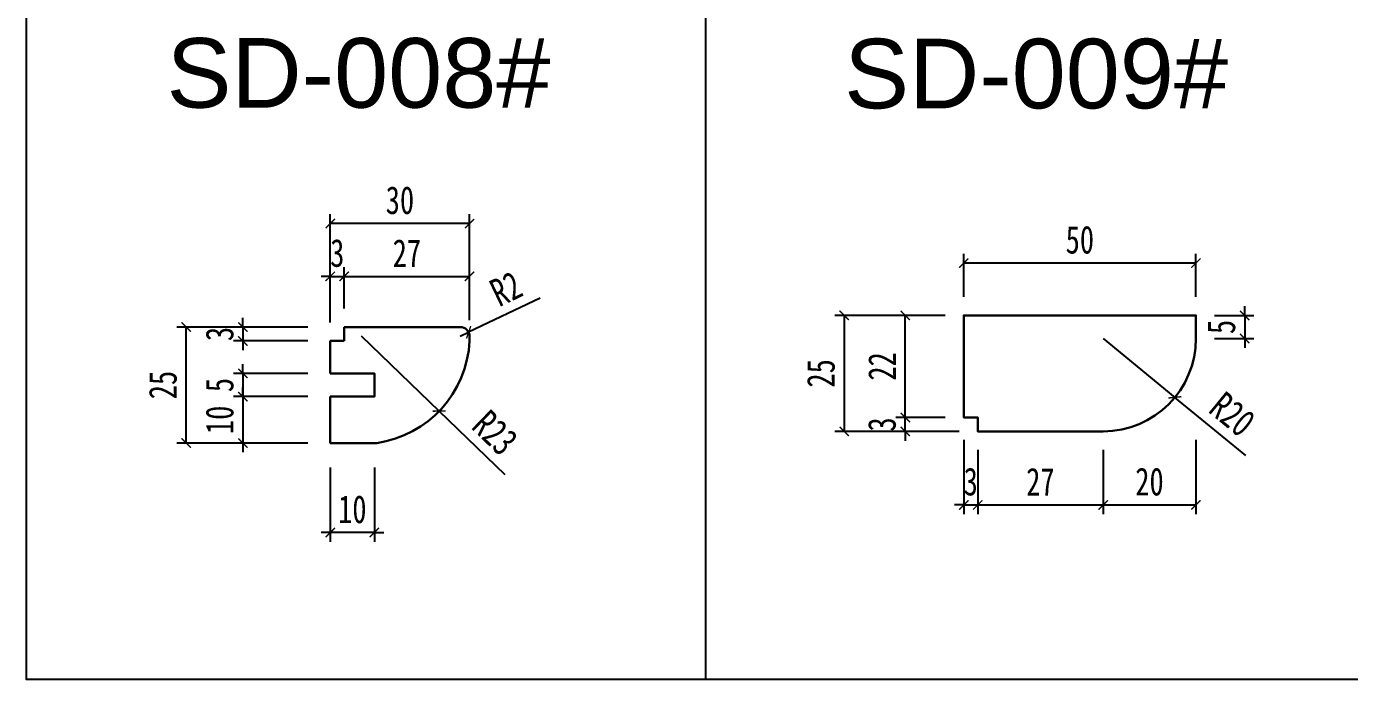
# Model space of a CAD drawing. Header units: millimetres. Extents: x 0 to 1097966, y -63096 to 223085.
# Drawn here: x 337985.2 to 338270.2, y -56802.4 to -56661.7 of the extents above; entities that cross this region are included whole.
import ezdxf

# ---------------------------------------------------------------- set-up
doc = ezdxf.new("R2010")
doc.units = ezdxf.units.MM
doc.layers.add('A3主线', color=7, linetype='Continuous', lineweight=30)
doc.styles.get("Standard").update_dxf_attribs({"font": 'arial.ttf'})
doc.styles.add('尺寸字体', font='', dxfattribs={"width": 0.75})
doc.styles.get('尺寸字体').set_extended_font_data('SimHei')
doc.dimstyles.new('副本 廖志利标注1', dxfattribs={"dimscale": 20, "dimtxt": 0.3, "dimasz": 0.1, "dimexe": 0.1, "dimexo": 0.2, "dimgap": 0.1, "dimtad": 1, "dimdec": 0, "dimzin": 0, "dimdsep": 46, "dimtxsty": '尺寸字体', "dimblk": 'ARCHTICK', "dimcen": 0.09, "dimclrd": 6, "dimclre": 6, "dimclrt": 2, "dimadec": 0, "dimazin": 0, "dimtfac": 1, "dimtdec": 0, "dimtix": 1, "dimtmove": 1, "dimatfit": 3, "dimldrblk": 'ARCHTICK', "dimfxl": 0.7, "dimfxlon": 1, "dimtolj": 1, "dimtzin": 0, "dimarcsym": 0})

# ---------------------------------------------------------------- blocks, each defined once
blk = doc.blocks.new('_ArchTick')
at = {"color": 0, "linetype": 'ByBlock', "const_width": 0.15}
blk.add_lwpolyline([(-0.5, -0.5), (0.5, 0.5)], dxfattribs=at)
blk = doc.blocks.new('*D672')
at = {"color": 6, "lineweight": -2, "transparency": 16777216}
for p, q in [((338187.14, -56719.95), (338187.14, -56710.68)), ((338237.14, -56712.68), (338187.14, -56712.68)), ((338237.14, -56719.95), (338237.14, -56710.68))]:
    blk.add_line(p, q, dxfattribs=at)
at = {"layer": 'Defpoints', "color": 0, "lineweight": 13, "transparency": 16777216}
for p in [(338187.14, -56712.68), (338187.14, -56723.95), (338237.14, -56723.95)]:
    blk.add_point(p, dxfattribs=at)
at = {"color": 6, "lineweight": -2, "transparency": 16777216, "xscale": 2, "yscale": 2, "zscale": 2, "rotation": 180}
blk.add_blockref('_ArchTick', (338187.14, -56712.68), dxfattribs=at)
at = {"color": 6, "lineweight": -2, "transparency": 16777216, "xscale": 2, "yscale": 2, "zscale": 2}
blk.add_blockref('_ArchTick', (338237.14, -56712.68), dxfattribs=at)
at = {"color": 2, "transparency": 16777216, "insert": (338212.14, -56707.68), "char_height": 6, "attachment_point": 5, "style": '尺寸字体'}
blk.add_mtext('\\A1;50', dxfattribs=at)
blk = doc.blocks.new('*D673')
at = {"color": 6, "lineweight": -2, "transparency": 16777216}
for p, q in [((338174.53, -56745.95), (338174.53, -56743.95)), ((338183.14, -56745.95), (338172.53, -56745.95)), ((338174.53, -56748.95), (338174.53, -56745.95)), ((338186.14, -56748.95), (338172.53, -56748.95)), ((338174.53, -56748.95), (338174.53, -56750.95))]:
    blk.add_line(p, q, dxfattribs=at)
at = {"layer": 'Defpoints', "color": 0, "lineweight": 13, "transparency": 16777216}
for p in [(338174.53, -56745.95), (338187.14, -56745.95), (338190.14, -56748.95)]:
    blk.add_point(p, dxfattribs=at)
at = {"color": 6, "lineweight": -2, "transparency": 16777216, "xscale": 2, "yscale": 2, "zscale": 2}
for p, rotation in [((338174.53, -56745.95), 270), ((338174.53, -56748.95), 90)]:
    blk.add_blockref('_ArchTick', p, dxfattribs=dict(at, rotation=rotation))
at = {"color": 2, "transparency": 16777216, "insert": (338169.53, -56747.45), "char_height": 6, "attachment_point": 5, "rotation": 90, "style": '尺寸字体'}
blk.add_mtext('\\A1;3', dxfattribs=at)
blk = doc.blocks.new('*D674')
at = {"color": 6, "lineweight": -2, "transparency": 16777216}
for p, q in [((338183.14, -56723.95), (338172.53, -56723.95)), ((338174.53, -56745.95), (338174.53, -56723.95)), ((338183.14, -56745.95), (338172.53, -56745.95))]:
    blk.add_line(p, q, dxfattribs=at)
at = {"layer": 'Defpoints', "color": 0, "lineweight": 13, "transparency": 16777216}
for p in [(338174.53, -56723.95), (338187.14, -56723.95), (338187.14, -56745.95)]:
    blk.add_point(p, dxfattribs=at)
at = {"color": 6, "lineweight": -2, "transparency": 16777216, "xscale": 2, "yscale": 2, "zscale": 2}
for p, rotation in [((338174.53, -56723.95), 90), ((338174.53, -56745.95), 270)]:
    blk.add_blockref('_ArchTick', p, dxfattribs=dict(at, rotation=rotation))
at = {"color": 2, "transparency": 16777216, "insert": (338169.53, -56734.95), "char_height": 6, "attachment_point": 5, "rotation": 90, "style": '尺寸字体'}
blk.add_mtext('\\A1;22', dxfattribs=at)
blk = doc.blocks.new('*D598')
at = {"color": 6, "lineweight": -2, "transparency": 16777216}
for p, q in [((338175.38, -56723.95), (338159.38, -56723.95)), ((338161.38, -56723.95), (338161.38, -56748.95)), ((338175.38, -56748.95), (338159.38, -56748.95))]:
    blk.add_line(p, q, dxfattribs=at)
at = {"layer": 'Defpoints', "color": 0, "lineweight": 13, "transparency": 16777216}
for p in [(338187.14, -56723.95), (338161.38, -56748.95), (338190.14, -56748.95)]:
    blk.add_point(p, dxfattribs=at)
at = {"color": 6, "lineweight": -2, "transparency": 16777216, "xscale": 2, "yscale": 2, "zscale": 2}
for p, rotation in [((338161.38, -56723.95), 90), ((338161.38, -56748.95), 270)]:
    blk.add_blockref('_ArchTick', p, dxfattribs=dict(at, rotation=rotation))
at = {"color": 2, "transparency": 16777216, "insert": (338156.38, -56736.45), "char_height": 6, "attachment_point": 5, "rotation": 90, "style": '尺寸字体'}
blk.add_mtext('\\A1;25', dxfattribs=at)
blk = doc.blocks.new('*D599')
at = {"color": 6, "lineweight": -2, "transparency": 16777216}
for p, q in [((338187.14, -56750.8), (338187.14, -56766.8)), ((338190.14, -56752.95), (338190.14, -56766.8)), ((338187.14, -56764.8), (338185.14, -56764.8)), ((338187.14, -56764.8), (338190.14, -56764.8)), ((338190.14, -56764.8), (338192.14, -56764.8))]:
    blk.add_line(p, q, dxfattribs=at)
at = {"layer": 'Defpoints', "color": 0, "lineweight": 13, "transparency": 16777216}
for p in [(338187.14, -56745.95), (338190.14, -56748.95), (338190.14, -56764.8)]:
    blk.add_point(p, dxfattribs=at)
at = {"color": 6, "lineweight": -2, "transparency": 16777216, "xscale": 2, "yscale": 2, "zscale": 2}
blk.add_blockref('_ArchTick', (338187.14, -56764.8), dxfattribs=at)
at = {"color": 6, "lineweight": -2, "transparency": 16777216, "xscale": 2, "yscale": 2, "zscale": 2, "rotation": 180}
blk.add_blockref('_ArchTick', (338190.14, -56764.8), dxfattribs=at)
at = {"color": 2, "transparency": 16777216, "insert": (338188.64, -56759.8), "char_height": 6, "attachment_point": 5, "style": '尺寸字体'}
blk.add_mtext('\\A1;3', dxfattribs=at)
blk = doc.blocks.new('*D675')
at = {"color": 6, "lineweight": -2, "transparency": 16777216}
for p, q in [((338190.14, -56752.95), (338190.14, -56766.8)), ((338217.15, -56752.94), (338217.15, -56766.8)), ((338190.14, -56764.8), (338217.15, -56764.8))]:
    blk.add_line(p, q, dxfattribs=at)
at = {"layer": 'Defpoints', "color": 0, "lineweight": 13, "transparency": 16777216}
for p in [(338190.14, -56748.95), (338217.15, -56748.94), (338217.15, -56764.8)]:
    blk.add_point(p, dxfattribs=at)
at = {"color": 6, "lineweight": -2, "transparency": 16777216, "xscale": 2, "yscale": 2, "zscale": 2, "rotation": 180}
blk.add_blockref('_ArchTick', (338190.14, -56764.8), dxfattribs=at)
at = {"color": 6, "lineweight": -2, "transparency": 16777216, "xscale": 2, "yscale": 2, "zscale": 2}
blk.add_blockref('_ArchTick', (338217.15, -56764.8), dxfattribs=at)
at = {"color": 2, "transparency": 16777216, "insert": (338203.64, -56759.8), "char_height": 6, "attachment_point": 5, "style": '尺寸字体'}
blk.add_mtext('\\A1;27', dxfattribs=at)
blk = doc.blocks.new('*D676')
at = {"color": 6, "lineweight": -2, "transparency": 16777216}
for p, q in [((338237.14, -56750.8), (338237.14, -56766.8)), ((338217.15, -56752.94), (338217.15, -56766.8)), ((338217.15, -56764.8), (338237.14, -56764.8))]:
    blk.add_line(p, q, dxfattribs=at)
at = {"layer": 'Defpoints', "color": 0, "lineweight": 13, "transparency": 16777216}
for p in [(338237.14, -56723.95), (338217.15, -56748.94), (338237.14, -56764.8)]:
    blk.add_point(p, dxfattribs=at)
at = {"color": 6, "lineweight": -2, "transparency": 16777216, "xscale": 2, "yscale": 2, "zscale": 2, "rotation": 180}
blk.add_blockref('_ArchTick', (338217.15, -56764.8), dxfattribs=at)
at = {"color": 6, "lineweight": -2, "transparency": 16777216, "xscale": 2, "yscale": 2, "zscale": 2}
blk.add_blockref('_ArchTick', (338237.14, -56764.8), dxfattribs=at)
at = {"color": 2, "transparency": 16777216, "insert": (338227.14, -56759.8), "char_height": 6, "attachment_point": 5, "style": '尺寸字体'}
blk.add_mtext('\\A1;20', dxfattribs=at)
blk = doc.blocks.new('*D677')
at = {"color": 6, "lineweight": -2, "transparency": 16777216}
for p in [(338217.14, -56728.94), (338247.93, -56754.14)]:
    blk.add_line(p, (338232.62, -56741.61), dxfattribs=at)
at = {"layer": 'Defpoints', "color": 0, "lineweight": 13, "transparency": 16777216}
for p in [(338217.14, -56728.94), (338232.62, -56741.61)]:
    blk.add_point(p, dxfattribs=at)
at = {"color": 6, "lineweight": -2, "transparency": 16777216, "xscale": 2, "yscale": 2, "zscale": 2, "rotation": 140.7027391849373}
blk.add_blockref('_ArchTick', (338232.62, -56741.61), dxfattribs=at)
at = {"color": 2, "transparency": 16777216, "insert": (338244.99, -56745.27), "char_height": 6, "attachment_point": 5, "rotation": 320.7027, "style": '尺寸字体'}
blk.add_mtext('\\A1;R20', dxfattribs=at)
blk = doc.blocks.new('*D678')
at = {"color": 6, "lineweight": -2, "transparency": 16777216}
for p, q in [((338241.14, -56723.95), (338249.65, -56723.95)), ((338247.65, -56723.95), (338247.65, -56721.95)), ((338247.65, -56723.95), (338247.65, -56728.94)), ((338241.14, -56728.94), (338249.65, -56728.94)), ((338247.65, -56728.94), (338247.65, -56730.94))]:
    blk.add_line(p, q, dxfattribs=at)
at = {"layer": 'Defpoints', "color": 0, "lineweight": 13, "transparency": 16777216}
for p in [(338237.14, -56723.95), (338237.14, -56728.94), (338247.65, -56728.94)]:
    blk.add_point(p, dxfattribs=at)
at = {"color": 6, "lineweight": -2, "transparency": 16777216, "xscale": 2, "yscale": 2, "zscale": 2}
for p, rotation in [((338247.65, -56723.95), 270), ((338247.65, -56728.94), 90)]:
    blk.add_blockref('_ArchTick', p, dxfattribs=dict(at, rotation=rotation))
at = {"color": 2, "transparency": 16777216, "insert": (338242.65, -56726.44), "char_height": 6, "attachment_point": 5, "rotation": 90, "style": '尺寸字体'}
blk.add_mtext('\\A1;5', dxfattribs=at)
blk = doc.blocks.new('*D608')
at = {"color": 6, "lineweight": -2, "transparency": 16777216}
for p, q in [((338050.67, -56715.54), (338048.67, -56715.54)), ((338050.67, -56725.46), (338050.67, -56713.54)), ((338050.67, -56715.54), (338053.67, -56715.54)), ((338053.67, -56722.46), (338053.67, -56713.54)), ((338053.67, -56715.54), (338055.67, -56715.54))]:
    blk.add_line(p, q, dxfattribs=at)
at = {"layer": 'Defpoints', "color": 0, "lineweight": 13, "transparency": 16777216}
for p in [(338053.67, -56715.54), (338053.67, -56726.46, 0), (338050.67, -56729.46, 0)]:
    blk.add_point(p, dxfattribs=at)
at = {"color": 6, "lineweight": -2, "transparency": 16777216, "xscale": 2, "yscale": 2, "zscale": 2}
blk.add_blockref('_ArchTick', (338050.67, -56715.54), dxfattribs=at)
at = {"color": 6, "lineweight": -2, "transparency": 16777216, "xscale": 2, "yscale": 2, "zscale": 2, "rotation": 180}
blk.add_blockref('_ArchTick', (338053.67, -56715.54), dxfattribs=at)
at = {"color": 2, "transparency": 16777216, "insert": (338052.17, -56710.54), "char_height": 6, "attachment_point": 5, "style": '尺寸字体'}
blk.add_mtext('\\A1;3', dxfattribs=at)
blk = doc.blocks.new('*D609')
at = {"color": 6, "lineweight": -2, "transparency": 16777216}
for p, q in [((338053.67, -56722.46), (338053.67, -56713.54)), ((338053.67, -56715.54), (338080.67, -56715.54)), ((338080.67, -56724.96), (338080.67, -56713.54))]:
    blk.add_line(p, q, dxfattribs=at)
at = {"layer": 'Defpoints', "color": 0, "lineweight": 13, "transparency": 16777216}
for p in [(338080.67, -56715.54), (338053.67, -56726.46, 0), (338080.67, -56728.96, 0)]:
    blk.add_point(p, dxfattribs=at)
at = {"color": 6, "lineweight": -2, "transparency": 16777216, "xscale": 2, "yscale": 2, "zscale": 2, "rotation": 180}
blk.add_blockref('_ArchTick', (338053.67, -56715.54), dxfattribs=at)
at = {"color": 6, "lineweight": -2, "transparency": 16777216, "xscale": 2, "yscale": 2, "zscale": 2}
blk.add_blockref('_ArchTick', (338080.67, -56715.54), dxfattribs=at)
at = {"color": 2, "transparency": 16777216, "insert": (338067.17, -56710.54), "char_height": 6, "attachment_point": 5, "style": '尺寸字体'}
blk.add_mtext('\\A1;27', dxfattribs=at)
blk = doc.blocks.new('*D610')
at = {"color": 6, "lineweight": -2, "transparency": 16777216}
for p, q in [((338050.67, -56718.16), (338050.67, -56702.16)), ((338080.67, -56704.16), (338050.67, -56704.16)), ((338080.67, -56718.16), (338080.67, -56702.16))]:
    blk.add_line(p, q, dxfattribs=at)
at = {"layer": 'Defpoints', "color": 0, "lineweight": 13, "transparency": 16777216}
for p in [(338050.67, -56704.16), (338050.67, -56729.46, 0), (338080.67, -56728.96, 0)]:
    blk.add_point(p, dxfattribs=at)
at = {"color": 6, "lineweight": -2, "transparency": 16777216, "xscale": 2, "yscale": 2, "zscale": 2, "rotation": 180}
blk.add_blockref('_ArchTick', (338050.67, -56704.16), dxfattribs=at)
at = {"color": 6, "lineweight": -2, "transparency": 16777216, "xscale": 2, "yscale": 2, "zscale": 2}
blk.add_blockref('_ArchTick', (338080.67, -56704.16), dxfattribs=at)
at = {"color": 2, "transparency": 16777216, "insert": (338065.67, -56699.16), "char_height": 6, "attachment_point": 5, "style": '尺寸字体'}
blk.add_mtext('\\A1;30', dxfattribs=at)
blk = doc.blocks.new('*D611')
at = {"color": 6, "lineweight": -2, "transparency": 16777216}
for p, q in [((338045.85, -56726.46), (338029.85, -56726.46)), ((338031.85, -56726.46), (338031.85, -56724.46)), ((338031.85, -56726.46), (338031.85, -56729.46)), ((338045.85, -56729.46), (338029.85, -56729.46)), ((338031.85, -56729.46), (338031.85, -56731.46))]:
    blk.add_line(p, q, dxfattribs=at)
at = {"layer": 'Defpoints', "color": 0, "lineweight": 13, "transparency": 16777216}
for p in [(338053.67, -56726.46, 0), (338031.85, -56729.46), (338050.67, -56729.46, 0)]:
    blk.add_point(p, dxfattribs=at)
at = {"color": 6, "lineweight": -2, "transparency": 16777216, "xscale": 2, "yscale": 2, "zscale": 2}
for p, rotation in [((338031.85, -56726.46), 270), ((338031.85, -56729.46), 90)]:
    blk.add_blockref('_ArchTick', p, dxfattribs=dict(at, rotation=rotation))
at = {"color": 2, "transparency": 16777216, "insert": (338026.85, -56727.96), "char_height": 6, "attachment_point": 5, "rotation": 90, "style": '尺寸字体'}
blk.add_mtext('\\A1;3', dxfattribs=at)
blk = doc.blocks.new('*D612')
at = {"color": 6, "lineweight": -2, "transparency": 16777216}
for p, q in [((338045.85, -56741.46), (338029.85, -56741.46)), ((338031.85, -56741.46), (338031.85, -56739.46)), ((338031.85, -56741.46), (338031.85, -56751.46)), ((338045.85, -56751.46), (338029.85, -56751.46)), ((338031.85, -56751.46), (338031.85, -56753.46))]:
    blk.add_line(p, q, dxfattribs=at)
at = {"layer": 'Defpoints', "color": 0, "lineweight": 13, "transparency": 16777216}
for p in [(338050.67, -56741.46, 0), (338031.85, -56751.46), (338050.67, -56751.46, 0)]:
    blk.add_point(p, dxfattribs=at)
at = {"color": 6, "lineweight": -2, "transparency": 16777216, "xscale": 2, "yscale": 2, "zscale": 2}
for p, rotation in [((338031.85, -56741.46), 270), ((338031.85, -56751.46), 90)]:
    blk.add_blockref('_ArchTick', p, dxfattribs=dict(at, rotation=rotation))
at = {"color": 2, "transparency": 16777216, "insert": (338026.85, -56746.46), "char_height": 6, "attachment_point": 5, "rotation": 90, "style": '尺寸字体'}
blk.add_mtext('\\A1;10', dxfattribs=at)
blk = doc.blocks.new('*D613')
at = {"color": 6, "lineweight": -2, "transparency": 16777216}
for p, q in [((338033.62, -56726.46), (338017.62, -56726.46)), ((338019.62, -56751.46), (338019.62, -56726.46)), ((338033.62, -56751.46), (338017.62, -56751.46))]:
    blk.add_line(p, q, dxfattribs=at)
at = {"layer": 'Defpoints', "color": 0, "lineweight": 13, "transparency": 16777216}
for p in [(338019.62, -56726.46), (338050.67, -56726.46, 0), (338050.67, -56751.46, 0)]:
    blk.add_point(p, dxfattribs=at)
at = {"color": 6, "lineweight": -2, "transparency": 16777216, "xscale": 2, "yscale": 2, "zscale": 2}
for p, rotation in [((338019.62, -56726.46), 90), ((338019.62, -56751.46), 270)]:
    blk.add_blockref('_ArchTick', p, dxfattribs=dict(at, rotation=rotation))
at = {"color": 2, "transparency": 16777216, "insert": (338014.62, -56738.96), "char_height": 6, "attachment_point": 5, "rotation": 90, "style": '尺寸字体'}
blk.add_mtext('\\A1;25', dxfattribs=at)
blk = doc.blocks.new('*D615')
at = {"color": 6, "lineweight": -2, "transparency": 16777216}
for p in [(338057.35, -56728.34), (338088.36, -56758.32)]:
    blk.add_line(p, (338074.13, -56744.57), dxfattribs=at)
at = {"layer": 'Defpoints', "color": 0, "lineweight": 13, "transparency": 16777216}
for p in [(338057.35, -56728.34, 0), (338074.13, -56744.57, 0)]:
    blk.add_point(p, dxfattribs=at)
at = {"color": 6, "lineweight": -2, "transparency": 16777216, "xscale": 2, "yscale": 2, "zscale": 2, "rotation": 135.9721102874914}
blk.add_blockref('_ArchTick', (338074.13, -56744.57), dxfattribs=at)
at = {"color": 2, "transparency": 16777216, "insert": (338086.16, -56749.24), "char_height": 6, "attachment_point": 5, "rotation": 315.9721, "style": '尺寸字体'}
blk.add_mtext('\\A1;R23', dxfattribs=at)
blk = doc.blocks.new('*D616')
at = {"color": 6, "lineweight": -2, "transparency": 16777216}
for p in [(338095.86, -56720.21), (338078.67, -56728.46)]:
    blk.add_line(p, (338080.47, -56727.59), dxfattribs=at)
at = {"layer": 'Defpoints', "color": 0, "lineweight": 13, "transparency": 16777216}
for p in [(338078.67, -56728.46, 0), (338080.47, -56727.59, 0)]:
    blk.add_point(p, dxfattribs=at)
at = {"color": 6, "lineweight": -2, "transparency": 16777216, "xscale": 2, "yscale": 2, "zscale": 2, "rotation": 205.6345850882163}
blk.add_blockref('_ArchTick', (338080.47, -56727.59), dxfattribs=at)
at = {"color": 2, "transparency": 16777216, "insert": (338088.51, -56718.19), "char_height": 6, "attachment_point": 5, "rotation": 25.6346, "style": '尺寸字体'}
blk.add_mtext('\\A1;R2', dxfattribs=at)
blk = doc.blocks.new('*D617')
at = {"color": 6, "lineweight": -2, "transparency": 16777216}
for p, q in [((338050.67, -56756.75), (338050.67, -56772.75)), ((338060.17, -56756.75), (338060.17, -56772.75)), ((338050.67, -56770.75), (338048.67, -56770.75)), ((338060.17, -56770.75), (338050.67, -56770.75)), ((338060.17, -56770.75), (338062.17, -56770.75))]:
    blk.add_line(p, q, dxfattribs=at)
at = {"layer": 'Defpoints', "color": 0, "lineweight": 13, "transparency": 16777216}
for p in [(338060.17, -56741.46, 0), (338050.67, -56751.46, 0), (338050.67, -56770.75)]:
    blk.add_point(p, dxfattribs=at)
at = {"color": 6, "lineweight": -2, "transparency": 16777216, "xscale": 2, "yscale": 2, "zscale": 2}
blk.add_blockref('_ArchTick', (338050.67, -56770.75), dxfattribs=at)
at = {"color": 6, "lineweight": -2, "transparency": 16777216, "xscale": 2, "yscale": 2, "zscale": 2, "rotation": 180}
blk.add_blockref('_ArchTick', (338060.17, -56770.75), dxfattribs=at)
at = {"color": 2, "transparency": 16777216, "insert": (338055.42, -56765.75), "char_height": 6, "attachment_point": 5, "style": '尺寸字体'}
blk.add_mtext('\\A1;10', dxfattribs=at)

msp = doc.modelspace()

# ---------------------------------------------------------------- linework, layer by layer
at = {"color": 2}
msp.add_line((338131.531, -56516.39), (338131.531, -56802.423), dxfattribs=at)
at = {"color": 6}
for p, q in [((338045.849, -56729.457), (338029.849, -56729.457)), ((338031.849, -56736.457, 0), (338031.849, -56734.457, 0)), ((338045.849, -56736.457), (338029.849, -56736.457)), ((338045.849, -56736.457, 0), (338029.849, -56736.457, 0)), ((338031.849, -56736.457, 0), (338031.849, -56741.457, 0)), ((338045.849, -56741.457, 0), (338029.849, -56741.457, 0)), ((338031.849, -56741.457, 0), (338031.849, -56743.457, 0))]:
    msp.add_line(p, q, dxfattribs=at)
at = {"color": 2}
msp.add_lwpolyline([(337985.218, -56516.39), (339124.506, -56516.39), (339124.506, -56802.423), (337985.218, -56802.423)], close=True, dxfattribs=at)
at = {"lineweight": 30, "elevation": 0}
msp.add_lwpolyline([(338202.138, -56748.949), (338190.138, -56748.949), (338190.138, -56745.949), (338187.138, -56745.949), (338187.138, -56723.949), (338237.138, -56723.949), (338237.138, -56728.939, -0.4141054), (338217.146, -56748.939), (338190.138, -56748.949)], format="xyb", dxfattribs=at)
at = {"layer": 'A3主线'}
for p, q in [((338053.669, -56729.457, 0), (338053.669, -56726.457, 0)), ((338053.669, -56726.457, 0), (338078.669, -56726.457, 0)), ((338050.669, -56736.457, 0), (338050.669, -56729.457, 0)), ((338050.669, -56729.457, 0), (338053.669, -56729.457, 0)), ((338080.669, -56729.457, 0), (338080.669, -56728.457, 0)), ((338060.169, -56736.457, 0), (338050.669, -56736.457, 0)), ((338050.669, -56736.457, 0), (338050.669, -56736.457, 0)), ((338060.169, -56741.457, 0), (338060.169, -56736.457, 0)), ((338060.169, -56736.457, 0), (338060.169, -56736.457, 0)), ((338050.669, -56751.457, 0), (338050.669, -56741.457, 0)), ((338050.669, -56741.457, 0), (338060.169, -56741.457, 0)), ((338060.666, -56751.457, 0), (338050.669, -56751.457, 0))]:
    msp.add_line(p, q, dxfattribs=at)
at = {"layer": 'A3主线', "elevation": 0}
msp.add_lwpolyline([(338050.669, -56736.457), (338060.169, -56736.457), (338060.169, -56741.457), (338050.669, -56741.457)], dxfattribs=at)
at = {"layer": 'A3主线'}
for centre, radius, start, end in [((338078.669, -56728.457, 0), 2, 0, 90), ((338057.345, -56728.344, 0), 23.351, 278.17599, 357.26726)]:
    msp.add_arc(centre, radius, start, end, dxfattribs=at)

# ---------------------------------------------------------------- block references
at = {"color": 6, "xscale": 2, "yscale": 2, "zscale": 2}
for p, rotation in [((338031.849, -56729.457), 90), ((338031.849, -56736.457), 270), ((338031.849, -56736.457, 0), 270), ((338031.849, -56741.457, 0), 90)]:
    msp.add_blockref('_ArchTick', p, dxfattribs=dict(at, rotation=rotation))

# ---------------------------------------------------------------- texts
at = {"color": 2, "char_height": 15, "attachment_point": 1}
for s, insert in [('SD-008#', (338015.403, -56664.195)), ('SD-009#', (338161.367, -56664.34))]:
    msp.add_mtext_dynamic_manual_height_columns(s, width=33.13641, gutter_width=12.5, heights=[0], dxfattribs=dict(at, insert=insert))
at = {"color": 2, "insert": (338026.849, -56738.957, 0), "char_height": 6, "attachment_point": 5, "rotation": 90, "style": '尺寸字体'}
msp.add_mtext('\\A1;5', dxfattribs=at)

# ---------------------------------------------------------------- dimensions: what is measured, and where the dimension line sits
at = {"color": 2}
for base, p1, p2, picture, middle in [((338050.669, -56704.164), (338080.669, -56728.957, 0), (338050.669, -56729.457, 0), '*D610', (338065.669, -56699.164)), ((338053.669, -56715.538), (338050.669, -56729.457, 0), (338053.669, -56726.457, 0), '*D608', (338052.169, -56710.538)), ((338080.669, -56715.538), (338053.669, -56726.457, 0), (338080.669, -56728.957, 0), '*D609', (338067.169, -56710.538)), ((338237.138, -56764.8, 0), (338217.146, -56748.939, 0), (338237.138, -56723.949, 0), '*D676', (338227.142, -56759.8, 0)), ((338050.669299475, -56770.751175913), (338060.169299475, -56741.457160581, 0.000000003), (338050.669299475, -56751.457160581, 0.000000003), '*D617', (338055.419299475, -56765.751175913)), ((338190.138, -56764.8, 0), (338187.138, -56745.949, 0), (338190.138, -56748.949, 0), '*D599', (338188.638, -56759.8, 0)), ((338217.146, -56764.8, 0), (338190.138, -56748.949, 0), (338217.146, -56748.939, 0), '*D675', (338203.642, -56759.8, 0))]:
    dim = msp.add_linear_dim(base=base, p1=p1, p2=p2, dimstyle='副本 廖志利标注1', dxfattribs=at)
    dim.commit()
    dim.dimension.update_dxf_attribs({"geometry": picture, "text_midpoint": middle})
for base, p1, p2, angle, picture, middle in [((338187.138, -56712.683, 0), (338237.138, -56723.949, 0), (338187.138, -56723.949, 0), 180, '*D672', (338212.138, -56707.683, 0)), ((338161.382, -56748.949, 0), (338187.138, -56723.949, 0), (338190.138, -56748.949, 0), 90, '*D598', (338156.382, -56736.449, 0)), ((338174.526, -56723.949, 0), (338187.138, -56745.949, 0), (338187.138, -56723.949, 0), 90, '*D674', (338169.526, -56734.949, 0)), ((338247.65, -56728.939, 0), (338237.138, -56723.949, 0), (338237.138, -56728.939, 0), 90, '*D678', (338242.65, -56726.444, 0)), ((338019.62, -56726.457), (338050.669, -56751.457, 0), (338050.669, -56726.457, 0), 90, '*D613', (338014.62, -56738.957)), ((338031.849, -56729.457), (338053.669, -56726.457, 0), (338050.669, -56729.457, 0), 90, '*D611', (338026.849, -56727.957)), ((338031.849, -56751.457), (338050.669, -56741.457, 0), (338050.669, -56751.457, 0), 90, '*D612', (338026.849, -56746.457)), ((338174.526, -56745.949, 0), (338190.138, -56748.949, 0), (338187.138, -56745.949, 0), 90, '*D673', (338169.526, -56747.449, 0))]:
    dim = msp.add_linear_dim(base=base, p1=p1, p2=p2, angle=angle, dimstyle='副本 廖志利标注1', dxfattribs=at)
    dim.commit()
    dim.dimension.update_dxf_attribs({"geometry": picture, "text_midpoint": middle})
dim = msp.add_radius_dim(center=(338078.669, -56728.457, 0), mpoint=(338080.472, -56727.592, 0), dimstyle='副本 廖志利标注1', dxfattribs=at)
dim.commit()
dim.dimension.update_dxf_attribs({"geometry": '*D616', "text_midpoint": (338090.672, -56722.698), "dimtype": 164})
for center, mpoint, picture, middle in [((338057.345, -56728.344, 0), (338074.134, -56744.573, 0), '*D615', (338086.16, -56749.243)), ((338217.138, -56728.939, 0), (338232.616, -56741.606, 0), '*D677', (338244.986, -56745.269, 0))]:
    dim = msp.add_radius_dim(center=center, mpoint=mpoint, dimstyle='副本 廖志利标注1', dxfattribs=at)
    dim.commit()
    dim.dimension.update_dxf_attribs({"geometry": picture, "text_midpoint": middle})

doc.saveas('drawing.dxf')
